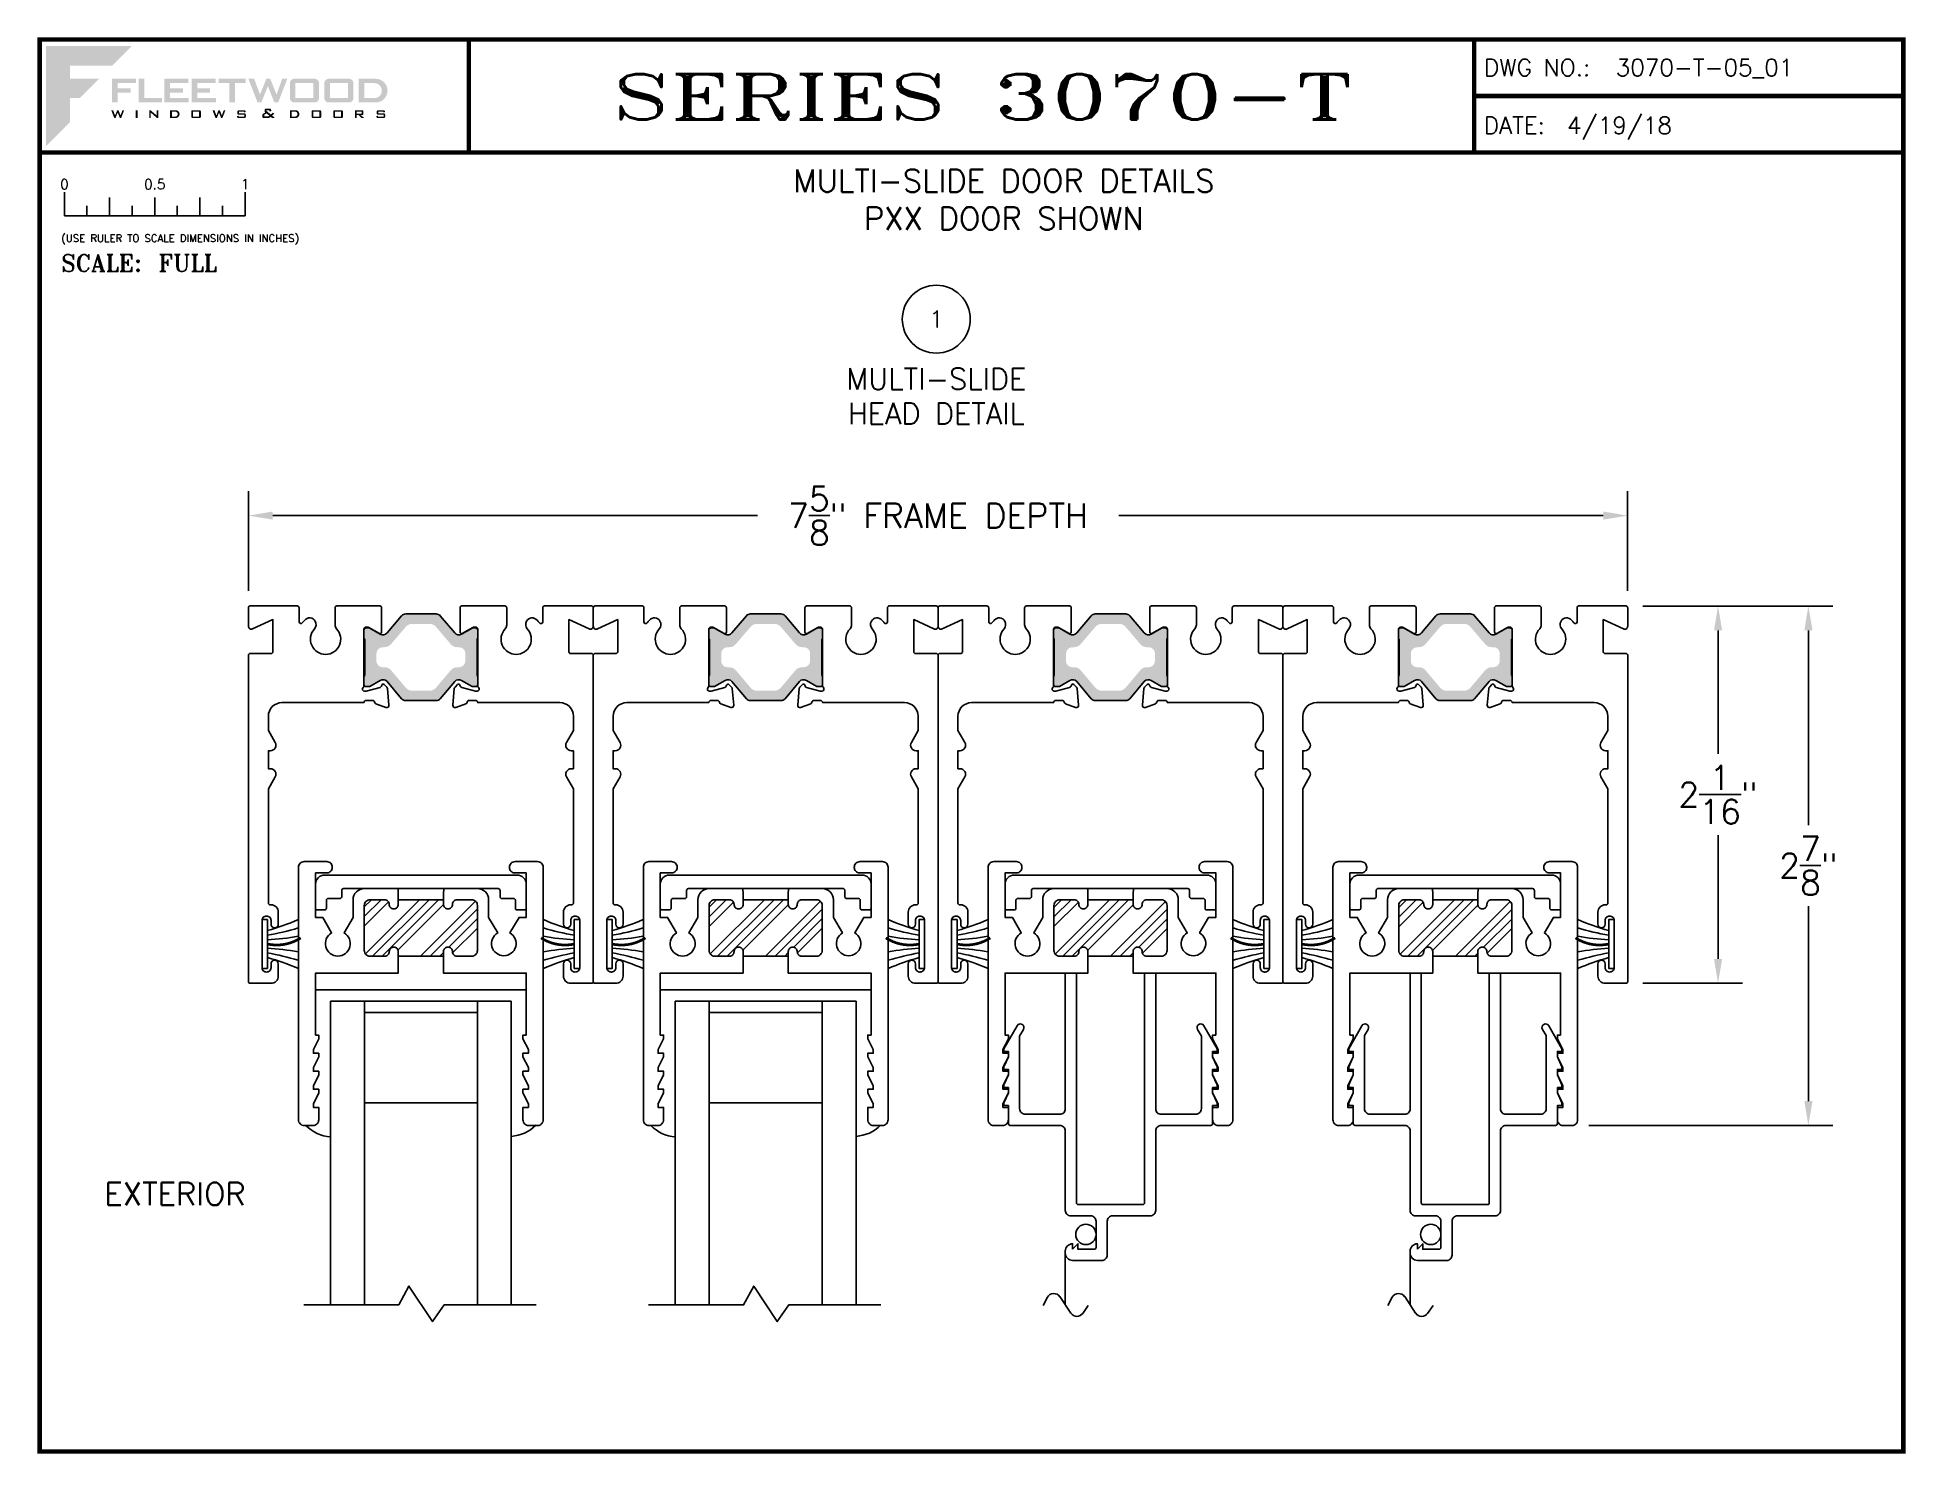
# Paper-space layout 'DETAIL 1' of a CAD drawing. Extents: x 0.1 to 10.5, y 0.1 to 7.9.
# The model-space entities are those that its viewports show. They can reach past a viewport. Long polylines and large blocks are cut down to what shows.
import ezdxf
from ezdxf.enums import TextEntityAlignment as Align

# ---------------------------------------------------------------- set-up
doc = ezdxf.new("R2010")
doc.units = 0
doc.header["$LTSCALE"] = 0.25
doc.header["$MEASUREMENT"] = 0
doc.layers.get('0').update_dxf_attribs({"linetype": 'CONTINUOUS'})
doc.layers.get('DEFPOINTS').update_dxf_attribs({"color": 1, "linetype": 'CONTINUOUS'})
for name, color, linetype in [('DIM', 7, 'CONTINUOUS'), ('ELEV_FRAME', 1, 'CONTINUOUS'), ('GEOMETRY', 7, 'CONTINUOUS'), ('GLASS-VINYL', 7, 'CONTINUOUS'), ('SASH', 5, 'CONTINUOUS'), ('SEAL', 7, 'CONTINUOUS'), ('TEXT', 7, 'CONTINUOUS'), ('TITLE-BLOCK', 7, 'CONTINUOUS'), ('VENT', 5, 'CONTINUOUS')]:
    doc.layers.add(name, color=color, linetype=linetype)
doc.layers.add('VP', color=40, linetype='CONTINUOUS', plot=False)
doc.layers.get('VP').off()
doc.styles.add('ROMANS', font='romans')
doc.styles.add('ROMANT', font='romant')
doc.styles.add('SIMPLEX-094', font='simplex.shx', dxfattribs={"height": 0.094})
doc.styles.get("Standard").update_dxf_attribs({"font": 'simplex.shx'})
doc.dimstyles.new('FULL SCALE', dxfattribs={"dimscale": 0.75, "dimtxt": 0.18, "dimasz": 0.18, "dimexe": 0.18, "dimexo": 0.125, "dimgap": 0.09, "dimtad": 0, "dimtih": 1, "dimtoh": 1, "dimdec": 4, "dimzin": 0, "dimdsep": 46, "dimlunit": 4, "dimtxsty": 'Standard', "dimcen": 0.09, "dimadec": 0, "dimazin": 0, "dimtfac": 1, "dimtdec": 4, "dimtofl": 0, "dimtmove": 0, "dimatfit": 3, "dimfxl": 0, "dimtolj": 1, "dimtzin": 0, "dimarcsym": 0})

# ---------------------------------------------------------------- blocks, each defined once
blk = doc.blocks.new('Fleetwood_Logo_6-10-15')
h = blk.add_hatch(color=154)
h.dxf.hatch_style = 1
h.paths.add_polyline_path([(0.2526, -0.0017), (0.0019, -0.0017), (0.0019, -0.2942), (0.0725, -0.2236), (0.0725, -0.1535), (0.1007, -0.1535), (0.1567, -0.0976), (0.0725, -0.0976), (0.0725, -0.0596), (0.1946, -0.0596)])
h = blk.add_hatch(color=251)
h.dxf.hatch_style = 1
h.paths.add_polyline_path([(0.2487, -0.1256), (0.2112, -0.1256), (0.2112, -0.1102), (0.2647, -0.1102), (0.2647, -0.0976), (0.1946, -0.0976), (0.1946, -0.1667), (0.2112, -0.1667), (0.2112, -0.1377), (0.2487, -0.1377)])
h = blk.add_hatch(color=251)
h.dxf.hatch_style = 1
h.paths.add_polyline_path([(0.2886, -0.0976), (0.272, -0.0976), (0.272, -0.1667), (0.3401, -0.1667), (0.3401, -0.1535), (0.2886, -0.1535)])
h = blk.add_hatch(color=251)
h.dxf.hatch_style = 1
h.paths.add_polyline_path([(0.4175, -0.0976), (0.3474, -0.0976), (0.3474, -0.1667), (0.4185, -0.1667), (0.4185, -0.1534), (0.364, -0.1534), (0.364, -0.1377), (0.4015, -0.1377), (0.4015, -0.1256), (0.364, -0.1256), (0.364, -0.1102), (0.4175, -0.1102)])
h = blk.add_hatch(color=251)
h.dxf.hatch_style = 1
h.paths.add_polyline_path([(0.4965, -0.0976), (0.4264, -0.0976), (0.4264, -0.1667), (0.4975, -0.1667), (0.4975, -0.1534), (0.443, -0.1534), (0.443, -0.1377), (0.4804, -0.1377), (0.4804, -0.1256), (0.443, -0.1256), (0.443, -0.1102), (0.4965, -0.1102)])
h = blk.add_hatch(color=251)
h.dxf.hatch_style = 1
h.paths.add_polyline_path([(0.5842, -0.0976), (0.5054, -0.0976), (0.5054, -0.1102), (0.5365, -0.1102), (0.5365, -0.1667), (0.5531, -0.1667), (0.5531, -0.1102), (0.5842, -0.1102)])
h = blk.add_hatch(color=251)
h.dxf.hatch_style = 1
h.paths.add_polyline_path([(0.6089, -0.0976), (0.5921, -0.0976), (0.6188, -0.1667), (0.63, -0.1667), (0.6489, -0.1192), (0.6679, -0.1667), (0.6789, -0.1667), (0.7056, -0.0976), (0.6908, -0.0976), (0.6742, -0.1433), (0.6558, -0.0976), (0.6446, -0.0976), (0.6261, -0.1433)])
h = blk.add_hatch(color=251)
h.dxf.hatch_style = 1
h.paths.add_polyline_path([(0.7853, -0.0976), (0.726, -0.0976, 0.414214), (0.7133, -0.1102), (0.7133, -0.154, 0.414214), (0.726, -0.1667), (0.7853, -0.1667, 0.414214), (0.798, -0.154), (0.798, -0.1102, 0.414214)])
h.paths.add_polyline_path([(0.7819, -0.1102), (0.7819, -0.154), (0.7294, -0.154), (0.7294, -0.1102)], flags=16)
h = blk.add_hatch(color=251)
h.dxf.hatch_style = 1
h.paths.add_polyline_path([(0.8856, -0.0976), (0.8262, -0.0976, 0.414214), (0.8136, -0.1102), (0.8136, -0.154, 0.414214), (0.8262, -0.1667), (0.8856, -0.1667, 0.414214), (0.8982, -0.154), (0.8982, -0.1102, 0.414214)])
h.paths.add_polyline_path([(0.8822, -0.1102), (0.8822, -0.154), (0.8296, -0.154), (0.8296, -0.1102)], flags=16)
h = blk.add_hatch(color=251)
h.dxf.hatch_style = 1
h.paths.add_polyline_path([(0.9632, -0.0976), (0.914, -0.0976), (0.914, -0.1667), (0.9632, -0.1667, 1)])
h.paths.add_polyline_path([(0.9301, -0.1102), (0.9593, -0.1102, -1), (0.9593, -0.154), (0.9301, -0.154)], flags=16)
h = blk.add_hatch(color=7)
h.dxf.hatch_style = 1
h.paths.add_polyline_path([(0.2301, -0.1891), (0.2251, -0.1891), (0.2196, -0.2043), (0.2134, -0.1891), (0.2097, -0.1891), (0.2035, -0.2043), (0.1978, -0.1891), (0.1922, -0.1891), (0.2011, -0.2121), (0.2048, -0.2121), (0.2112, -0.1963), (0.2175, -0.2121), (0.2212, -0.2121)])
h = blk.add_hatch(color=7)
h.dxf.hatch_style = 1
h.paths.add_polyline_path([(0.2691, -0.1891), (0.2637, -0.1891), (0.2637, -0.2118), (0.2637, -0.2121), (0.2691, -0.2121)])
h = blk.add_hatch(color=7)
h.dxf.hatch_style = 1
h.paths.add_polyline_path([(0.3077, -0.1964), (0.3259, -0.2121), (0.3298, -0.2121), (0.3298, -0.1891), (0.325, -0.1891), (0.325, -0.2047), (0.3067, -0.1891), (0.3029, -0.1891), (0.3029, -0.2121), (0.3077, -0.2121)])
h = blk.add_hatch(color=7)
h.dxf.hatch_style = 1
h.paths.add_polyline_path([(0.3801, -0.1891), (0.3637, -0.1891), (0.3637, -0.2121), (0.3801, -0.2121, 1)])
h.paths.add_polyline_path([(0.3691, -0.2079), (0.3691, -0.1933), (0.3788, -0.1933, -1), (0.3788, -0.2079)], flags=16)
h = blk.add_hatch(color=7)
h.dxf.hatch_style = 1
h.paths.add_polyline_path([(0.4537, -0.2079), (0.4537, -0.1933, 0.414214), (0.4495, -0.1891), (0.4297, -0.1891, 0.414214), (0.4255, -0.1933), (0.4255, -0.2079, 0.414214), (0.4297, -0.2121), (0.4495, -0.2121, 0.414214)])
h.paths.add_polyline_path([(0.4308, -0.2079), (0.4308, -0.1933), (0.4484, -0.1933), (0.4484, -0.2079)], flags=16)
h = blk.add_hatch(color=7)
h.dxf.hatch_style = 1
h.paths.add_polyline_path([(0.5253, -0.1891), (0.5203, -0.1891), (0.5148, -0.2043), (0.5087, -0.1891), (0.5049, -0.1891), (0.4988, -0.2043), (0.493, -0.1891), (0.4874, -0.1891), (0.4963, -0.2121), (0.5001, -0.2121), (0.5064, -0.1963), (0.5127, -0.2121), (0.5164, -0.2121)])
h = blk.add_hatch(color=7)
h.dxf.hatch_style = 1
h.paths.add_polyline_path([(0.5801, -0.1891), (0.5643, -0.1891, 0.414214), (0.56, -0.1933), (0.56, -0.1981, 0.414214), (0.5643, -0.2024), (0.58, -0.2024), (0.58, -0.2078), (0.5637, -0.2078), (0.5637, -0.2052), (0.5591, -0.2062), (0.5591, -0.2078, 0.414214), (0.5634, -0.2121), (0.5805, -0.2121, 0.414214), (0.5848, -0.2078), (0.5848, -0.2024, 0.414214), (0.5805, -0.1982), (0.5648, -0.1982), (0.5648, -0.193), (0.5798, -0.193), (0.5798, -0.1958), (0.5843, -0.1948), (0.5843, -0.1933, 0.414214)])
h = blk.add_hatch(color=7)
h.dxf.hatch_style = 1
h.paths.add_polyline_path([(0.645, -0.1913, -0.222262), (0.6447, -0.1906), (0.6447, -0.1892), (0.6535, -0.1892), (0.6535, -0.193), (0.6587, -0.1918), (0.6587, -0.189, 0.414214), (0.6544, -0.1847), (0.6437, -0.1847, 0.414214), (0.6394, -0.189), (0.6394, -0.1922, 0.222262), (0.6407, -0.1948), (0.6415, -0.1955), (0.6345, -0.1998, 0.260684), (0.6329, -0.2027), (0.6329, -0.2078, 0.414214), (0.6372, -0.2121), (0.6514, -0.2121, 0.17577), (0.6536, -0.2113), (0.657, -0.2085), (0.6614, -0.2121), (0.6699, -0.2121), (0.6613, -0.2049), (0.6676, -0.1997), (0.6637, -0.1964), (0.6574, -0.2017)])
h.paths.add_polyline_path([(0.6532, -0.2052), (0.6509, -0.2072, -0.17577), (0.6502, -0.2074), (0.6382, -0.2074), (0.6382, -0.2033, -0.260684), (0.6387, -0.2025), (0.6451, -0.1985)], flags=16)
h = blk.add_hatch(color=7)
h.dxf.hatch_style = 1
h.paths.add_polyline_path([(0.7294, -0.1891), (0.713, -0.1891), (0.713, -0.2121), (0.7294, -0.2121, 1)])
h.paths.add_polyline_path([(0.7184, -0.2079), (0.7184, -0.1933), (0.7281, -0.1933, -1), (0.7281, -0.2079)], flags=16)
h = blk.add_hatch(color=7)
h.dxf.hatch_style = 1
h.paths.add_polyline_path([(0.8045, -0.2079), (0.8045, -0.1933, 0.414214), (0.8003, -0.1891), (0.7805, -0.1891, 0.414214), (0.7763, -0.1933), (0.7763, -0.2079, 0.414214), (0.7805, -0.2121), (0.8003, -0.2121, 0.414214)])
h.paths.add_polyline_path([(0.7816, -0.2079), (0.7816, -0.1933), (0.7992, -0.1933), (0.7992, -0.2079)], flags=16)
h = blk.add_hatch(color=7)
h.dxf.hatch_style = 1
h.paths.add_polyline_path([(0.8678, -0.2079), (0.8678, -0.1933, 0.414214), (0.8636, -0.1891), (0.8438, -0.1891, 0.414214), (0.8396, -0.1933), (0.8396, -0.2079, 0.414214), (0.8438, -0.2121), (0.8636, -0.2121, 0.414214)])
h.paths.add_polyline_path([(0.8449, -0.2079), (0.8449, -0.1933), (0.8624, -0.1933), (0.8624, -0.2079)], flags=16)
h = blk.add_hatch(color=7)
h.dxf.hatch_style = 1
h.paths.add_polyline_path([(0.9277, -0.1993), (0.9277, -0.1933, 0.414214), (0.9235, -0.1891), (0.9028, -0.1891), (0.9028, -0.2121), (0.9082, -0.2121), (0.9082, -0.2035), (0.9131, -0.2035), (0.9224, -0.2121), (0.9303, -0.2121), (0.9197, -0.2035), (0.9235, -0.2035, 0.414214)])
h.paths.add_polyline_path([(0.9082, -0.1993), (0.9082, -0.1933), (0.9214, -0.1933, -0.414214), (0.9224, -0.1943), (0.9224, -0.1983, -0.414214), (0.9214, -0.1993)], flags=16)
h = blk.add_hatch(color=7)
h.dxf.hatch_style = 1
h.paths.add_polyline_path([(0.9867, -0.1982), (0.971, -0.1982), (0.971, -0.193), (0.9859, -0.193), (0.9859, -0.1958), (0.9905, -0.1948), (0.9905, -0.1933, 0.414214), (0.9863, -0.1891), (0.9705, -0.1891, 0.414214), (0.9662, -0.1933), (0.9662, -0.1981, 0.414214), (0.9705, -0.2024), (0.9862, -0.2024), (0.9862, -0.2078), (0.9699, -0.2078), (0.9699, -0.2052), (0.9653, -0.2062), (0.9653, -0.2078, 0.414214), (0.9696, -0.2121), (0.9867, -0.2121, 0.414214), (0.991, -0.2078), (0.991, -0.2024, 0.414214)])
blk = doc.blocks.new('A-SIZE_L')
for p, q in [((8.095, 7.907), (8.095, 7.282)), ((8.095, 7.594), (10.47, 7.594)), ((0.157, 7.282), (10.47, 7.282))]:
    blk.add_line(p, q)
at = {"const_width": 0.025}
for points in [[(0.157, 7.907), (10.47, 7.907), (10.47, 0.093), (0.157, 0.093), (0.157, 7.907)], [(2.532, 7.907), (2.532, 7.282)], [(8.095, 7.907), (8.095, 7.282)], [(8.095, 7.594), (10.47, 7.594)], [(0.157, 7.282), (10.47, 7.282)]]:
    blk.add_lwpolyline(points, dxfattribs=at)
at = {"xscale": 1.898091133004928, "yscale": 1.898091133004928, "zscale": 1.898091133004928}
blk.add_blockref('Fleetwood_Logo_6-10-15', (0.188, 7.875), dxfattribs=at)
for s, style, p in [('DWG NO.:', 'SIMPLEX-094', (8.149, 7.705)), ('DATE:', 'SIMPLEX-094', (8.148, 7.385)), ('SCALE:', 'ROMANT', (0.276, 6.623))]:
    blk.add_text(s, height=0.094, dxfattribs=dict(style=style)).set_placement(p)
for tag, p, style in [('DWG_NO', (8.878, 7.705), 'SIMPLEX-094'), ('DATE', (8.609, 7.385), 'SIMPLEX-094'), ('SCALE', (0.814, 6.623), 'ROMANT')]:
    blk.add_attdef(tag, p, '', height=0.094, dxfattribs=dict(style=style))
for tag, height, style, width, p, p2 in [('DWG_NO', 0.094, 'SIMPLEX-094', 2.60233, (8.876, 7.704), (10.367, 7.704)), ('PRODUCT', 0.25, 'ROMANT', 2.260212, (3.282, 7.465), (7.345, 7.465))]:
    blk.add_attdef(tag, text='', height=height, dxfattribs=dict(style=style, width=width)).set_placement(p, p2, align=Align.FIT)
blk = doc.blocks.new('sectball')
blk.add_circle((0, 0), 0.125)
blk.add_attdef('NO', text='', height=0.062).set_placement((0, 0), align=Align.MIDDLE_CENTER)
for tag, p in [('LINE1', (0, -0.2588)), ('LINE2', (0, -0.3864)), ('LINE3', (0, -0.5214))]:
    blk.add_attdef(tag, text='', height=0.078).set_placement(p, align=Align.CENTER)
blk = doc.blocks.new('Full')
for p, q in [((0.137, -0.219), (0.137, -0.35)), ((0.262, -0.294), (0.262, -0.35)), ((0.387, -0.249), (0.387, -0.35)), ((0.512, -0.294), (0.512, -0.35)), ((0.637, -0.249), (0.637, -0.35)), ((0.762, -0.294), (0.762, -0.35)), ((0.887, -0.249), (0.887, -0.35)), ((1.012, -0.294), (1.012, -0.35)), ((1.137, -0.219), (1.137, -0.35)), ((0.137, -0.35), (1.137, -0.35))]:
    blk.add_line(p, q)
for s, p in [('0', (0.137, -0.219)), ('0.5', (0.637, -0.219)), ('1', (1.137, -0.219))]:
    blk.add_text(s, height=0.055).set_placement(p, align=Align.BOTTOM_CENTER)
at = {"style": 'ROMANS'}
blk.add_text('(USE RULER TO SCALE DIMENSIONS IN INCHES)', height=0.04115, dxfattribs=at).set_placement((0.12, -0.495))
blk = doc.blocks.new('*D122')
at = {"layer": 'DEFPOINTS', "color": 0}
for p in [(8.944, 5.272), (1.312, 4.762), (8.944, 4.762)]:
    blk.add_point(p, dxfattribs=at)
at = {"layer": 'DIM', "color": 0, "lineweight": -2}
for p, q in [((1.312, 4.856), (1.312, 5.407)), ((8.944, 4.856), (8.944, 5.407)), ((1.447, 5.272), (4.129, 5.272)), ((8.809, 5.272), (6.128, 5.272))]:
    blk.add_line(p, q, dxfattribs=at)
at = {"layer": 'DIM', "color": 0}
for points in [[(1.447, 5.295), (1.447, 5.25), (1.312, 5.272)], [(8.809, 5.295), (8.809, 5.25), (8.944, 5.272)]]:
    blk.add_solid(points, dxfattribs=at)
at = {"layer": 'DIM', "color": 0, "insert": (5.128, 5.272), "char_height": 0.135, "attachment_point": 5}
blk.add_mtext('\\A1;7{\\H1.000000x;\\S5/8;}" FRAME DEPTH', dxfattribs=at)
blk = doc.blocks.new('*D123')
at = {"layer": 'DEFPOINTS', "color": 0}
for p in [(8.934, 4.772), (8.934, 2.684), (9.444, 2.684)]:
    blk.add_point(p, dxfattribs=at)
at = {"layer": 'DIM', "color": 0, "lineweight": -2}
for p, q in [((9.028, 4.772), (9.579, 4.772)), ((9.444, 4.637), (9.444, 3.953)), ((9.444, 2.819), (9.444, 3.503)), ((9.028, 2.684), (9.579, 2.684))]:
    blk.add_line(p, q, dxfattribs=at)
at = {"layer": 'DIM', "color": 0}
for points in [[(9.422, 4.637), (9.467, 4.637), (9.444, 4.772)], [(9.422, 2.819), (9.467, 2.819), (9.444, 2.684)]]:
    blk.add_solid(points, dxfattribs=at)
at = {"layer": 'DIM', "color": 0, "insert": (9.444, 3.728), "char_height": 0.135, "attachment_point": 5}
blk.add_mtext('\\A1;2{\\H1.000000x;\\S1/16;}"', dxfattribs=at)
blk = doc.blocks.new('*D124')
at = {"layer": 'DEFPOINTS', "color": 0}
for p in [(8.934, 4.772), (8.636, 1.897), (9.944, 1.897)]:
    blk.add_point(p, dxfattribs=at)
at = {"layer": 'DIM', "color": 0, "lineweight": -2}
for p, q in [((9.028, 4.772), (10.079, 4.772)), ((9.944, 4.637), (9.944, 3.56)), ((9.944, 2.032), (9.944, 3.11)), ((8.73, 1.897), (10.079, 1.897))]:
    blk.add_line(p, q, dxfattribs=at)
at = {"layer": 'DIM', "color": 0}
for points in [[(9.922, 4.637), (9.967, 4.637), (9.944, 4.772)], [(9.922, 2.032), (9.967, 2.032), (9.944, 1.897)]]:
    blk.add_solid(points, dxfattribs=at)
at = {"layer": 'DIM', "color": 0, "insert": (9.944, 3.335), "char_height": 0.135, "attachment_point": 5}
blk.add_mtext('\\A1;2{\\H1.000000x;\\S7/8;}"', dxfattribs=at)
blk = doc.blocks.new('RALE-SREADER')
at = {"layer": 'GEOMETRY', "color": 1}
blk.add_lwpolyline([(0.135, -0.08), (0.07, -0.08, 0.414214), (0.06, -0.09), (0.06, -0.133, -0.414214), (0.05, -0.143), (0.01, -0.143, -0.414214), (0, -0.133), (0, 0, -0.414214), (0.05, 0.05), (1.116, 0.05, -0.414214), (1.166, 0), (1.166, -0.133, -0.414214), (1.156, -0.143), (1.116, -0.143, -0.414214), (1.106, -0.133), (1.106, -0.09, 0.414214), (1.096, -0.08), (1.031, -0.08, -0.414214), (1.021, -0.07), (1.021, -0.035, 0.414214), (1.011, -0.025), (0.155, -0.025, 0.414214), (0.145, -0.035), (0.145, -0.07, -0.414214)], format="xyb", close=True, dxfattribs=at)
blk = doc.blocks.new('3075 TOP RAIL')
h = blk.add_hatch()
h.set_pattern_fill('ANSI34', scale=0.3, style=0)
h.set_pattern_definition([(45, (-1.25166, -5.8604), (-0.159099, 0.159099), []), (45, (-1.19863, -5.8604), (-0.159099, 0.159099), []), (45, (-1.1456, -5.8604), (-0.159099, 0.159099), []), (45, (-1.09256, -5.8604), (-0.159099, 0.159099), [])])
h.paths.add_polyline_path([(-0.125, 0.312), (-0.125, 0.286, -0.414214), (-0.149, 0.262), (-0.151, 0.262, -0.414214), (-0.175, 0.286), (-0.175, 0.287, 0.414214), (-0.2, 0.312), (-0.282, 0.312, 0.414214), (-0.313, 0.281), (-0.313, 0.031, 0.414214), (-0.282, 0), (-0.2, 0, 0.414214), (-0.175, 0.025, -0.414214), (-0.15, 0.05), (-0.149, 0.05, -0.414214), (-0.125, 0.026), (-0.125, 0), (0.125, 0), (0.125, 0.026, -0.414214), (0.149, 0.05), (0.15, 0.05, -0.414214), (0.175, 0.025, 0.414214), (0.2, 0), (0.282, 0, 0.414214), (0.313, 0.031), (0.313, 0.281, 0.414214), (0.282, 0.312), (0.2, 0.312, 0.414214), (0.175, 0.287), (0.175, 0.286, -0.414214), (0.151, 0.262), (0.149, 0.262, -0.414214), (0.125, 0.286), (0.125, 0.312)])
at = {"color": 7}
for p, q in [((-0.125, 0.312), (0.125, 0.312)), ((0.125, 0), (-0.125, 0))]:
    blk.add_line(p, q, dxfattribs=at)
for points in [[(-0.149, 0.05), (-0.15, 0.05, 0.414214), (-0.175, 0.025, -0.414214), (-0.2, 0), (-0.282, 0, -0.414214), (-0.313, 0.031), (-0.313, 0.281, -0.414214), (-0.282, 0.312), (-0.2, 0.312, -0.414214), (-0.175, 0.287), (-0.175, 0.286, 0.414214), (-0.151, 0.262), (-0.149, 0.262, 0.414214), (-0.125, 0.286), (-0.125, 0.343), (-0.126, 0.374), (-0.156, 0.374), (-0.313, 0.374, 0.414214), (-0.375, 0.312), (-0.375, 0.214), (-0.425, 0.129, -3.732051), (-0.494, 0.129), (-0.543, 0.214), (-0.583, 0.214), (-0.583, 0.461), (-0.519, 0.461, 0.414214), (-0.49, 0.49), (-0.49, 0.492, 0.414214), (-0.521, 0.523), (-0.646, 0.523, 0.414214), (-0.677, 0.492), (-0.677, -0.906, 0.414214), (-0.646, -0.937), (-0.596, -0.937, 0.414214), (-0.565, -0.906), (-0.565, -0.837), (-0.595, -0.837), (-0.595, -0.817), (-0.565, -0.757), (-0.565, -0.737), (-0.595, -0.737), (-0.595, -0.717), (-0.565, -0.657), (-0.565, -0.637), (-0.595, -0.637), (-0.595, -0.617), (-0.565, -0.557), (-0.565, -0.537), (-0.595, -0.537), (-0.595, -0.517), (-0.565, -0.457), (-0.565, -0.437), (-0.583, -0.437), (-0.583, -0.094), (-0.125, -0.094), (-0.125, 0.026, 0.414214)], [(0.583, -0.437), (0.565, -0.437), (0.565, -0.457), (0.595, -0.517), (0.595, -0.537), (0.565, -0.537), (0.565, -0.557), (0.595, -0.617), (0.595, -0.637), (0.565, -0.637), (0.565, -0.657), (0.595, -0.717), (0.595, -0.737), (0.565, -0.737), (0.565, -0.757), (0.595, -0.817), (0.595, -0.837), (0.565, -0.837), (0.565, -0.906, 0.414214), (0.596, -0.937), (0.646, -0.937, 0.414214), (0.677, -0.906), (0.677, 0.492, 0.414214), (0.646, 0.523), (0.521, 0.523, 0.414214), (0.49, 0.492), (0.49, 0.49, 0.414214), (0.519, 0.461), (0.583, 0.461), (0.583, 0.214), (0.543, 0.214), (0.493, 0.129, -3.732051), (0.425, 0.129), (0.375, 0.214), (0.375, 0.312, 0.414214), (0.313, 0.374), (0.156, 0.374), (0.127, 0.374), (0.125, 0.343), (0.125, 0.286, 0.414214), (0.149, 0.262), (0.151, 0.262, 0.414214), (0.175, 0.286), (0.175, 0.287, -0.414214), (0.2, 0.312), (0.282, 0.312, -0.414214), (0.313, 0.281), (0.313, 0.031, -0.414214), (0.282, 0), (0.2, 0, -0.414214), (0.175, 0.025, 0.414214), (0.15, 0.05), (0.149, 0.05, 0.414214), (0.125, 0.026), (0.125, -0.094), (0.583, -0.094)]]:
    blk.add_lwpolyline(points, format="xyb", close=True)
blk.add_blockref('RALE-SREADER', (-0.583, 0.399))
blk = doc.blocks.new('3700-HEAD')
h = blk.add_hatch(color=7)
h.dxf.hatch_style = 1
h.paths.add_polyline_path([(1.061, 2.024, 0.221694), (1.038, 2.034), (0.87, 2.034, 0.221694), (0.847, 2.024), (0.767, 1.929, -0.36397), (0.729, 1.922), (0.671, 1.955, 0.131653), (0.665, 1.957), (0.651, 1.957, 0.414214), (0.639, 1.945), (0.639, 1.902, 0.236168), (0.643, 1.894), (0.643, 1.694, 0.236068), (0.639, 1.686), (0.639, 1.643, 0.414894), (0.651, 1.632), (0.665, 1.632, 0.131653), (0.671, 1.633), (0.729, 1.666, -0.36397), (0.767, 1.66), (0.847, 1.565, 0.221694), (0.87, 1.554), (1.038, 1.554, 0.221694), (1.061, 1.565), (1.141, 1.66, -0.36397), (1.179, 1.666), (1.237, 1.633, 0.131653), (1.243, 1.632), (1.257, 1.632, 0.414214), (1.269, 1.643), (1.269, 1.686, 0.23617), (1.265, 1.694), (1.265, 1.894, 0.236068), (1.269, 1.902), (1.269, 1.945, 0.414948), (1.257, 1.957), (1.243, 1.957, 0.131653), (1.237, 1.955), (1.179, 1.922, -0.36397), (1.141, 1.929)])
h.paths.add_polyline_path([(1.038, 1.962), (1.119, 1.867, 0.221696), (1.155, 1.85), (1.164, 1.85, -0.418301), (1.2, 1.814), (1.2, 1.774, -0.410138), (1.165, 1.739), (1.155, 1.739, 0.221696), (1.119, 1.722), (1.038, 1.626, -0.221696), (1.002, 1.609), (0.906, 1.609, -0.221696), (0.87, 1.626), (0.789, 1.722, 0.221696), (0.753, 1.739), (0.744, 1.739, -0.418302), (0.708, 1.774), (0.708, 1.814, -0.410138), (0.743, 1.85), (0.753, 1.85, 0.221696), (0.789, 1.867), (0.87, 1.962, -0.221696), (0.906, 1.979), (1.002, 1.979, -0.221696)], flags=16)
for points in [[(0.11, 1.388), (0.148, 1.322, -0.57735), (0.122, 1.277), (0.11, 1.277), (0.11, 1.177), (0.122, 1.177, -0.57735), (0.148, 1.132), (0.11, 1.066), (0.11, 0.434, 0.414214), (0.12, 0.424), (0.125, 0.424, -0.414214), (0.165, 0.384), (0.165, 0.317, -0.414214), (0.145, 0.297), (0.144, 0.297, -0.414214), (0.125, 0.317), (0.125, 0.338, 0.414214), (0.1, 0.362), (0.099, 0.362, 0.414214), (0.075, 0.338), (0.075, 0.077, 0.414214), (0.099, 0.052), (0.1, 0.052, 0.414214), (0.125, 0.077), (0.125, 0.098, -0.414214), (0.144, 0.117), (0.145, 0.117, -0.414214), (0.165, 0.098), (0.165, 0.03, -0.414214), (0.125, -0.01), (0.01, -0.01, -0.414214), (0, 0), (0, 1.805, -0.414214), (0.01, 1.815), (0.125, 1.815, 0.414214), (0.135, 1.825), (0.135, 2.003), (0.023, 1.951, -0.546624), (0, 1.966), (0, 2.068, -0.414214), (0.01, 2.078), (0.27, 2.078, -0.414214), (0.28, 2.068), (0.28, 1.99, 0.733941), (0.298, 1.984, -0.034035), (0.311, 2, -0.505732), (0.369, 1.994), (0.369, 1.993, -0.327538), (0.365, 1.951, 0.652778), (0.427, 1.81, 0.660027), (0.487, 1.952, -0.193039), (0.479, 1.973), (0.479, 2.068, -0.414214), (0.489, 2.078), (0.727, 2.078, -0.414214), (0.737, 2.068), (0.737, 1.933, -0.585524), (0.725, 1.926), (0.666, 1.959, 0.137872), (0.659, 1.961), (0.651, 1.961, 0.414214), (0.639, 1.949), (0.639, 1.636, -0.213422), (0.635, 1.627, 0.6885), (0.643, 1.606), (0.649, 1.606, 0.065543), (0.652, 1.607), (0.728, 1.627, 0.267949), (0.736, 1.635), (0.738, 1.64, -0.57735), (0.751, 1.643), (0.765, 1.629, -0.176327), (0.769, 1.622), (0.777, 1.529, -0.548619), (0.761, 1.516), (0.705, 1.537, -0.263725), (0.698, 1.545, 0.359508), (0.686, 1.555), (0.651, 1.555, 0.414214), (0.639, 1.543), (0.185, 1.543, 0.414214), (0.11, 1.468), (0.11, 1.388)], [(1.798, 1.388), (1.76, 1.322, 0.57735), (1.786, 1.277), (1.798, 1.277), (1.798, 1.177), (1.786, 1.177, 0.57735), (1.76, 1.132), (1.798, 1.066), (1.798, 0.434, -0.414214), (1.788, 0.424), (1.783, 0.424, 0.414214), (1.743, 0.384), (1.743, 0.317, 0.414214), (1.763, 0.297), (1.763, 0.297, 0.414214), (1.783, 0.317), (1.783, 0.338, -0.414214), (1.807, 0.362), (1.808, 0.362, -0.414214), (1.833, 0.338), (1.833, 0.077, -0.414214), (1.808, 0.052), (1.807, 0.052, -0.414214), (1.783, 0.077), (1.783, 0.098, 0.414214), (1.763, 0.117), (1.762, 0.117, 0.414214), (1.743, 0.098), (1.743, 0.03, 0.414214), (1.783, -0.01), (1.898, -0.01, 0.414214), (1.908, 0), (1.908, 1.805, 0.414214), (1.898, 1.815), (1.783, 1.815, -0.414214), (1.773, 1.825), (1.773, 2.003), (1.885, 1.951, 0.546624), (1.908, 1.966), (1.908, 2.068, 0.414214), (1.898, 2.078), (1.638, 2.078, 0.414214), (1.628, 2.068), (1.628, 1.99, -0.733941), (1.61, 1.984, 0.034035), (1.597, 2, 0.505732), (1.539, 1.994), (1.539, 1.993, 0.327538), (1.543, 1.951, -0.652778), (1.481, 1.81, -0.660027), (1.421, 1.952, 0.193039), (1.429, 1.973), (1.429, 2.068, 0.414214), (1.419, 2.078), (1.181, 2.078, 0.414214), (1.171, 2.068), (1.171, 1.933, 0.585524), (1.183, 1.926), (1.242, 1.959, -0.137872), (1.249, 1.961), (1.257, 1.961, -0.414214), (1.269, 1.949), (1.269, 1.636, 0.213422), (1.273, 1.627, -0.6885), (1.265, 1.606), (1.259, 1.606, -0.065543), (1.256, 1.607), (1.18, 1.627, -0.267949), (1.172, 1.635), (1.17, 1.64, 0.57735), (1.157, 1.643), (1.143, 1.629, 0.176327), (1.139, 1.622), (1.131, 1.529, 0.548619), (1.147, 1.516), (1.203, 1.537, 0.263725), (1.21, 1.545, -0.359508), (1.222, 1.555), (1.257, 1.555, -0.414214), (1.269, 1.543), (1.723, 1.543, -0.414214), (1.798, 1.468), (1.798, 1.388)]]:
    blk.add_lwpolyline(points, format="xyb")
at = {"color": 7}
blk.add_lwpolyline([(0.729, 1.922, 0.36397), (0.767, 1.929), (0.847, 2.024, -0.221694), (0.87, 2.034), (1.038, 2.034, -0.221694), (1.061, 2.024), (1.141, 1.929, 0.36397), (1.179, 1.922), (1.237, 1.955, -0.131653), (1.243, 1.957), (1.257, 1.957, -0.414214), (1.269, 1.945), (1.269, 1.902, -0.236068), (1.265, 1.894), (1.265, 1.694, -0.236068), (1.269, 1.686), (1.269, 1.643, -0.414214), (1.257, 1.632), (1.243, 1.632, -0.131653), (1.237, 1.633), (1.179, 1.666, 0.36397), (1.141, 1.66), (1.061, 1.565, -0.221694), (1.038, 1.554), (0.87, 1.554, -0.221694), (0.847, 1.565), (0.767, 1.66, 0.36397), (0.729, 1.666), (0.671, 1.633, -0.131653), (0.665, 1.632), (0.651, 1.632, -0.414214), (0.639, 1.643), (0.639, 1.686, -0.236068), (0.643, 1.694), (0.643, 1.894, -0.236068), (0.639, 1.902), (0.639, 1.945, -0.414214), (0.651, 1.957), (0.665, 1.957, -0.131653), (0.671, 1.955)], format="xyb", close=True, dxfattribs=at)
blk = doc.blocks.new('*U63')
for centre, radius, start, end in [((-0.336, 1.375), 1.351, 285.7333, 293.4368), ((-0.214, 1.458), 1.43, 279.8103, 286.8579), ((-0.038, 1.394), 1.372, 272.8377, 280.0301), ((-0.038, -1.394), 1.372, 79.9699, 87.1623), ((-0.214, -1.458), 1.43, 73.1421, 80.1897), ((-0.336, -1.375), 1.351, 66.5632, 74.2667)]:
    blk.add_arc(centre, radius, start, end)
at = {"layer": 'SEAL'}
blk.add_lwpolyline([(0, -0.135), (0, 0.135), (0.03, 0.135), (0.03, -0.135)], close=True, dxfattribs=at)
at = {"layer": 'SEAL', "const_width": 0.015}
blk.add_lwpolyline([(0.03, 0, 0.199044), (0.214, 0.034)], format="xyb", dxfattribs=at)
at = {"flags": 9}
for tag, p in [('MANUFACTURER_PART_#', (0, -0.199)), ('FLEETWOOD_PART_#', (-0.001, -0.249))]:
    blk.add_attdef(tag, p, '', height=0.0312, dxfattribs=at)
blk = doc.blocks.new('3766 SCREEN ADAPTER')
blk.add_line((0.25, 1.836), (0.25, 1.544))
blk.add_lwpolyline([(0.21, 1.528), (0.18, 1.498), (0.18, 1.528), (0.09, 1.528, 0.414214), (0.08, 1.518), (0.08, 1.373, 0.414214), (0.11, 1.343), (0.22, 1.343, -0.414214), (0.25, 1.313), (0.25, 0.873, 0.414214), (0.28, 0.843), (0.555, 0.843, -0.414214), (0.565, 0.833), (0.565, 0.733), (0.59, 0.733), (0.59, 0.718), (0.565, 0.663), (0.565, 0.633), (0.59, 0.633), (0.59, 0.618), (0.565, 0.563), (0.565, 0.533), (0.59, 0.533), (0.59, 0.518), (0.565, 0.463), (0.565, 0.433), (0.59, 0.433), (0.59, 0.418), (0.517, 0.291, -1), (0.482, 0.311), (0.502, 0.345, 0.131652), (0.503, 0.35), (0.503, 0.75, 0.414214), (0.472, 0.781), (0.28, 0.781, 0.414214), (0.25, 0.751), (0.25, 0), (0.188, 0), (0.188, 1.271, 0.414214), (0.178, 1.281), (-0.178, 1.281, 0.414214), (-0.188, 1.271), (-0.188, 0), (-0.25, 0), (-0.25, 0.751, 0.414214), (-0.28, 0.781), (-0.472, 0.781, 0.414214), (-0.503, 0.75), (-0.503, 0.35, 0.131652), (-0.502, 0.345), (-0.482, 0.311, -1), (-0.517, 0.291), (-0.59, 0.418), (-0.59, 0.433), (-0.565, 0.433), (-0.565, 0.463), (-0.59, 0.518), (-0.59, 0.533), (-0.565, 0.533), (-0.565, 0.563), (-0.59, 0.618), (-0.59, 0.633), (-0.565, 0.633), (-0.565, 0.663), (-0.59, 0.718), (-0.59, 0.733), (-0.565, 0.733), (-0.565, 0.833, -0.414214), (-0.555, 0.843), (-0.28, 0.843, 0.414214), (-0.25, 0.873), (-0.25, 1.313, -0.414214), (-0.22, 1.343), (-0.012, 1.343, 0.414214), (0.018, 1.373), (0.018, 1.56, -0.414214), (0.048, 1.59), (0.21, 1.59, -0.414214), (0.25, 1.55), (0.25, 1.538, -0.414214), (0.21, 1.498)], format="xyb", close=True)
blk.add_circle((0.136, 1.446), 0.0563)

msp = doc.modelspace()

# ---------------------------------------------------------------- linework, layer by layer
at = {"layer": 'GLASS-VINYL'}
for p, q in [((-9.719, 19.584), (-10.885, 19.584)), ((-7.811, 19.584), (-8.977, 19.584)), ((-10.802, 17.841), (-10.802, 19.522)), ((-9.802, 19.522), (-10.802, 19.522)), ((-10.614, 17.841), (-10.614, 19.522)), ((-9.989, 19.46), (-10.614, 19.46)), ((-9.989, 17.841), (-9.989, 19.522)), ((-9.802, 17.841), (-9.802, 19.522)), ((-8.894, 17.841), (-8.894, 19.522)), ((-7.894, 19.522), (-8.894, 19.522)), ((-8.706, 17.841), (-8.706, 19.522)), ((-8.081, 19.46), (-8.706, 19.46)), ((-8.081, 17.841), (-8.081, 19.522)), ((-7.894, 17.841), (-7.894, 19.522)), ((-9.989, 18.959), (-10.614, 18.959)), ((-8.081, 18.959), (-8.706, 18.959))]:
    msp.add_line(p, q, dxfattribs=at)
for points in [[(-9.664, 17.841), (-10.174, 17.841), (-10.238, 17.749), (-10.368, 17.945), (-10.424, 17.841), (-10.95, 17.841)], [(-7.756, 17.841), (-8.266, 17.841), (-8.33, 17.749), (-8.46, 17.945), (-8.516, 17.841), (-9.042, 17.841)], [(-9.664, 17.591), (-10.174, 17.591), (-10.238, 17.499), (-10.368, 17.695), (-10.424, 17.591), (-10.95, 17.591)], [(-7.756, 17.591), (-8.266, 17.591), (-8.33, 17.499), (-8.46, 17.695), (-8.516, 17.591), (-9.042, 17.591)]]:
    msp.add_lwpolyline(points, dxfattribs=at)
for centre, start, end in [((-10.784, 18.988), 224.9356, 265.1823), ((-9.818, 18.991), 274.2808, 314.2526), ((-8.876, 18.988), 224.9356, 265.1823), ((-7.91, 18.991), 274.2808, 314.2526)]:
    msp.add_arc(centre, 0.218, start, end, dxfattribs=at)
at = {"layer": 'SASH'}
for p, q in [((-6.766, 17.887), (-6.706, 17.795)), ((-4.858, 17.887), (-4.798, 17.795)), ((-6.859, 17.838), (-6.835, 17.883)), ((-6.639, 17.794), (-6.609, 17.838)), ((-4.951, 17.838), (-4.927, 17.883)), ((-4.731, 17.794), (-4.701, 17.838))]:
    msp.add_line(p, q, dxfattribs=at)
for centre, start, end in [((-6.8, 17.864), 33.588, 151.8406), ((-4.892, 17.864), 33.588, 151.8406), ((-6.672, 17.817), 213.588, 325.3881), ((-4.764, 17.817), 213.588, 325.3881)]:
    msp.add_arc(centre, 0.04, start, end, dxfattribs=at)

# ---------------------------------------------------------------- block references
at = {"layer": 'ELEV_FRAME'}
for p in [(-11.256, 19.631), (-9.348, 19.631), (-7.44, 19.631), (-5.532, 19.631)]:
    msp.add_blockref('3700-HEAD', p, dxfattribs=at)
at = {"layer": 'SASH', "rotation": 180}
for p in [(-6.486, 19.677), (-4.578, 19.677)]:
    msp.add_blockref('3766 SCREEN ADAPTER', p, dxfattribs=at)
at = {"layer": 'SEAL'}
for p in [(-11.181, 19.838), (-9.273, 19.838), (-7.365, 19.838), (-5.457, 19.838)]:
    msp.add_blockref('*U63', p, dxfattribs=at)
at = {"layer": 'SEAL', "xscale": -1}
for p in [(-9.423, 19.838), (-7.515, 19.838), (-5.607, 19.838), (-3.699, 19.838)]:
    msp.add_blockref('*U63', p, dxfattribs=at)
at = {"layer": 'VENT'}
for p in [(-10.302, 19.771), (-8.394, 19.771), (-6.486, 19.771), (-4.578, 19.771)]:
    msp.add_blockref('3075 TOP RAIL', p, dxfattribs=at)

psp = doc.layouts.new('DETAIL 1')

# ---------------------------------------------------------------- block references
at = {"layer": 'TEXT', "xscale": 1.504, "yscale": 1.504, "zscale": 1.504}
psp.add_blockref('sectball', (5.11844, 6.35939), dxfattribs=at).add_auto_attribs({'NO': '1', 'LINE1': 'MULTI-SLIDE', 'LINE2': 'HEAD DETAIL'})
at = {"layer": 'TITLE-BLOCK'}
ref = psp.add_blockref('A-SIZE_L', (0, 0), dxfattribs=at)
ref.add_attrib('DATE', '4/19/18', (8.60916, 7.38469), dxfattribs={"layer": '0', "height": 0.094, "style": 'SIMPLEX-094'})
ref.add_attrib('SCALE', 'FULL', (0.81442, 6.62314), dxfattribs={"layer": '0', "height": 0.094, "style": 'ROMANT'})
ref.add_attrib('PRODUCT', 'SERIES 3070-T', dxfattribs={"layer": '0', "height": 0.25, "style": 'ROMANT', "width": 1.324706}).set_placement((3.32575, 7.46527), (7.42603, 7.46527), align=Align.FIT)
ref.add_attrib('DWG_NO', '3070-T-05_01', (8.87809, 7.70479), dxfattribs={"layer": '0', "height": 0.094, "style": 'SIMPLEX-094'})
psp.add_blockref('Full', (0.15675, 7.2815), dxfattribs=at)

# ---------------------------------------------------------------- texts
at = {"layer": 'TEXT'}
psp.add_text('EXTERIOR', height=0.125, dxfattribs=at).set_placement((0.90638, 1.45579), align=Align.CENTER)
at = {"layer": 'TEXT', "insert": (5.49285, 7.02126), "char_height": 0.125, "width": 2.875, "attachment_point": 5}
psp.add_mtext('MULTI-SLIDE DOOR DETAILS\\PPXX DOOR SHOWN', dxfattribs=at)

# ---------------------------------------------------------------- dimensions: what is measured, and where the dimension line sits
at = {"layer": 'DIM'}
dim = psp.add_linear_dim(base=(8.94444, 5.27227), p1=(1.31244, 4.76227), p2=(8.94444, 4.76227), text='<> FRAME DEPTH', dimstyle='FULL SCALE', dxfattribs=at)
dim.commit()
dim.dimension.update_dxf_attribs({"geometry": '*D122', "text_midpoint": (5.12844, 5.27227)})
for base, p2, picture, middle in [((9.94444, 1.89727), (8.63644, 1.89727), '*D124', (9.94444, 3.33477)), ((9.44444, 2.68427), (8.93444, 2.68427), '*D123', (9.44444, 3.72827))]:
    dim = psp.add_linear_dim(base=base, p1=(8.93444, 4.77227), p2=p2, angle=90, dimstyle='FULL SCALE', dxfattribs=at)
    dim.commit()
    dim.dimension.update_dxf_attribs({"geometry": picture, "text_midpoint": middle})

# ---------------------------------------------------------------- viewports
at = {"layer": 'VP'}
psp.add_viewport(center=(4.93885, 2.96053), size=(8.14106, 4.3493322), view_center_point=(-7.62953, 19.89735), view_height=4.3493322, dxfattribs=at)

doc.saveas('drawing.dxf')
